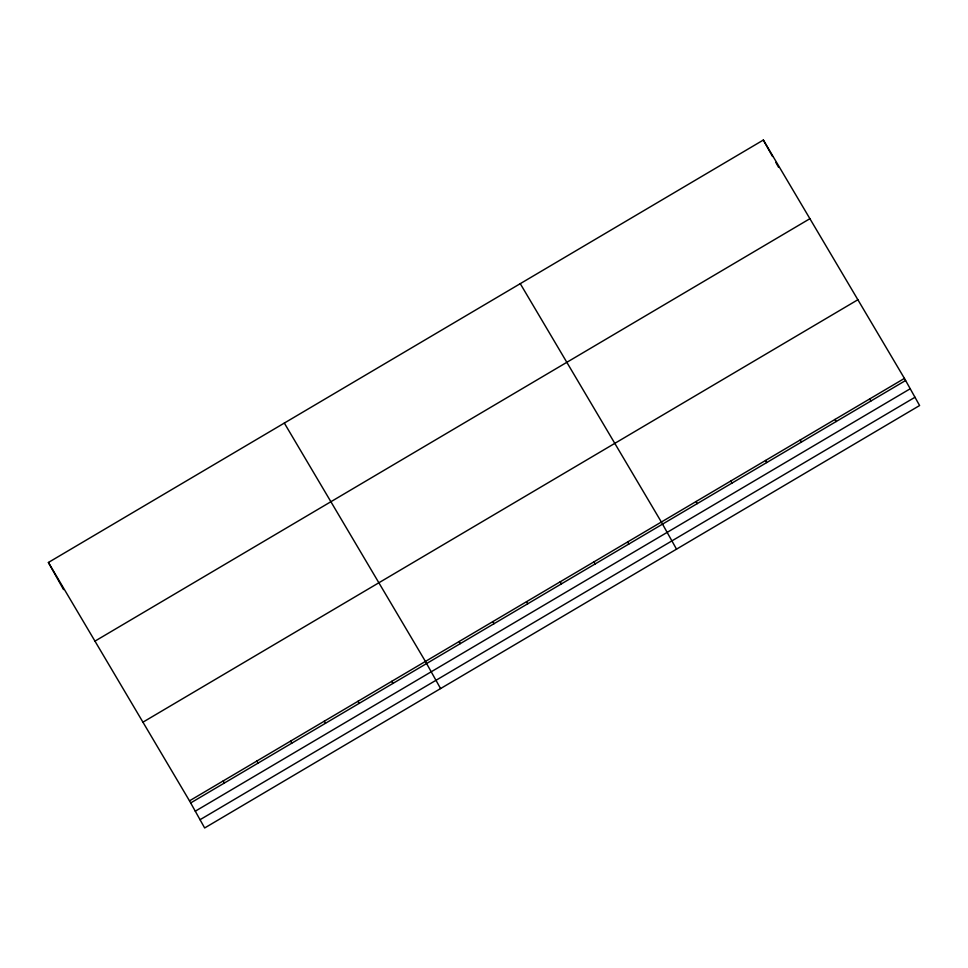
<?xml version="1.0" encoding="UTF-8"?>
<svg xmlns="http://www.w3.org/2000/svg" width="968" height="968" viewBox="0 0 968 968"><rect width="100%" height="100%" fill="white"/><g stroke="black" fill="none" stroke-linecap="round" stroke-linejoin="round"><path stroke-width="1.45" d="M48.4 562.469L763.341 140.033L904.439 378.403L919.6 405.531L204.659 827.967L189.498 800.838L48.4 562.469L63.561 589.597M94.961 641.131L809.901 218.695M142.937 722.176L857.878 299.741M189.498 800.838L904.439 378.403M190.672 802.944L905.612 380.497M195.282 811.196L910.222 388.761M200.037 819.715L914.978 397.267M520.264 283.66L661.362 522.03L676.523 549.159M284.326 423.064L425.424 661.434L440.585 688.563M763.341 140.033L772.524 156.465M775.864 162.442L778.502 167.161M869.712 398.913L870.885 401.018M834.985 419.434L836.158 421.54M800.258 439.956L801.431 442.049M765.531 460.478L766.704 462.571M730.804 480.987L731.977 483.092M696.089 501.509L697.262 503.614M627.651 541.947L628.825 544.04M593.953 561.864L595.126 563.957M560.242 581.768L561.416 583.873M526.544 601.685L527.717 603.79M492.833 621.601L494.007 623.707M459.134 641.518L460.308 643.623M391.725 681.351L392.899 683.444M358.015 701.268L359.189 703.361M324.316 721.184L325.49 723.278M290.606 741.101L291.779 743.194M256.907 761.005L258.081 763.111M223.197 780.922L224.37 783.027"/></g></svg>
